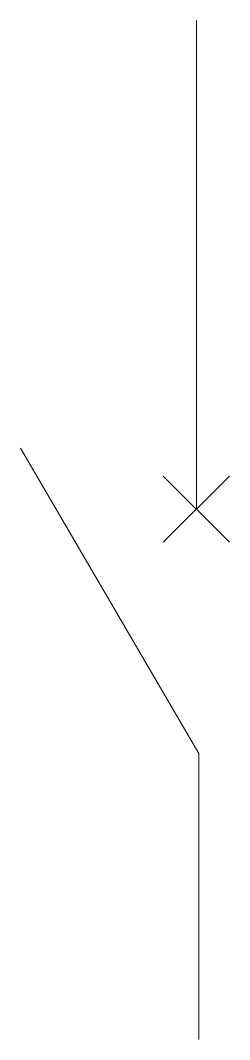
# Model space of a CAD drawing. Header units: millimetres. Extents: x -3.1 to 0.6, y -18.2 to 0.
import ezdxf

# ---------------------------------------------------------------- set-up
doc = ezdxf.new("R2010")
doc.units = ezdxf.units.MM

msp = doc.modelspace()

# ---------------------------------------------------------------- linework, layer by layer
at = {"color": 0, "lineweight": 18}
for p, q in [((0, 0), (0, -8.707)), ((0.044, -13.06), (-3.134, -7.619)), ((-0.59, -8.117), (0.59, -9.297)), ((-0.59, -9.297), (0.59, -8.117))]:
    msp.add_line(p, q, dxfattribs=at)
at = {"color": 0, "linetype": 'ByBlock', "lineweight": 18, "transparency": 16777216}
msp.add_line((0.043, -18.155), (0.044, -13.06), dxfattribs=at)

doc.saveas('drawing.dxf')
